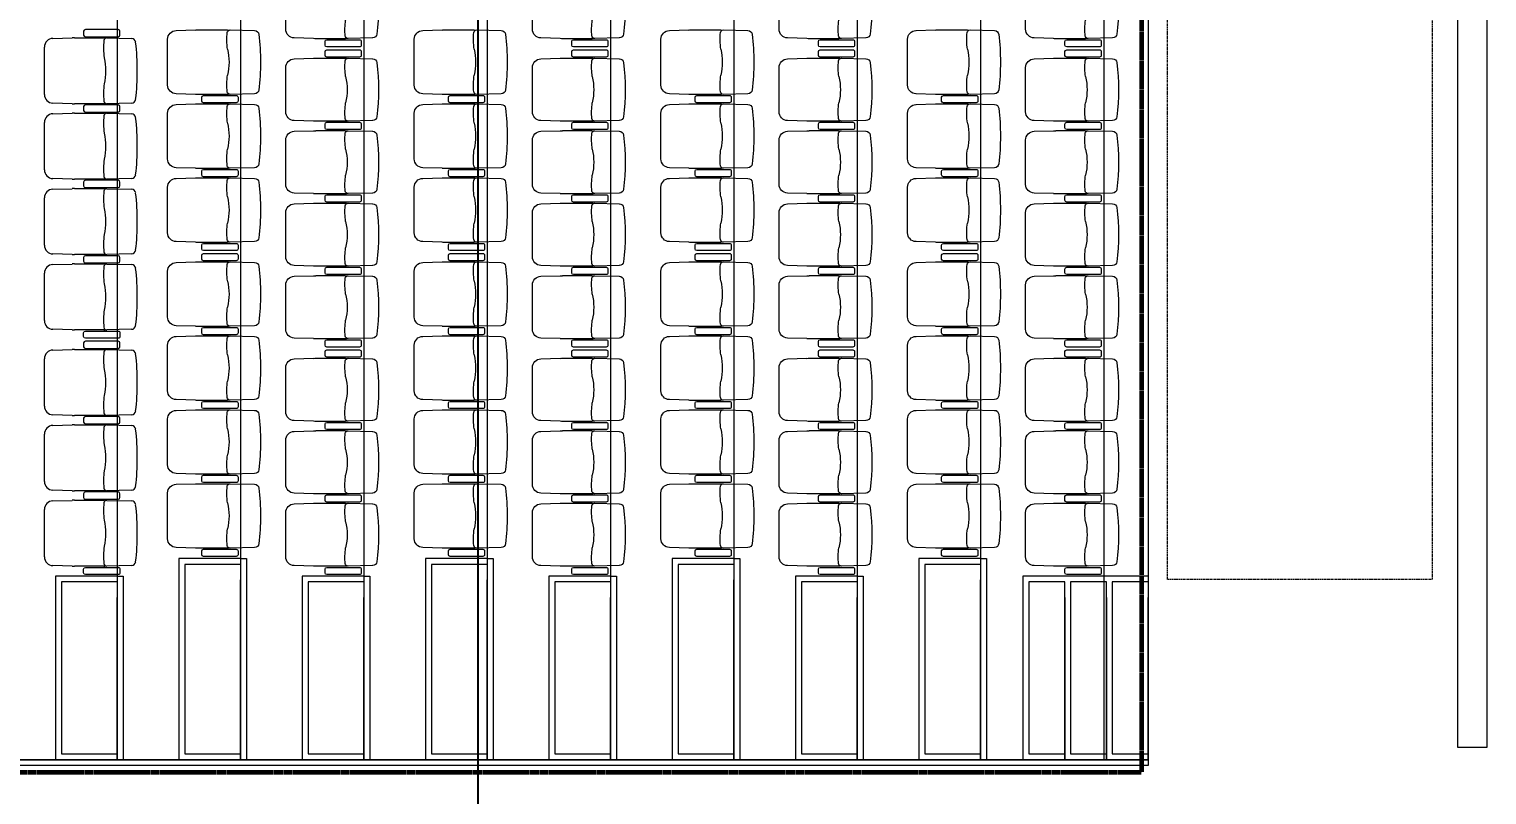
# Model space of a CAD drawing. Header units: millimetres. Extents: x 10569 to 232243, y -25347 to 80743.
# Drawn here: x 65102 to 75149, y 11471 to 16754 of the extents above; entities that cross this region are included whole.
import ezdxf

# ---------------------------------------------------------------- set-up
doc = ezdxf.new("R2010")
doc.units = ezdxf.units.MM
doc.linetypes.add('Dash', pattern=[6, 3, -3])
doc.linetypes.add('Hidden', pattern=[7.14375, 4.7625, -2.38125])
for name, color, linetype, lineweight in [('A-ANNO-DIMS', 211, 'Continuous', 5), ('A-DETL', 90, 'Continuous', 9), ('A-DETL-HDLN', 90, 'Hidden', 9), ('A-WALL', 113, 'Continuous', 20), ('P001', 131, 'Continuous', 9), ('P003', 231, 'Continuous', 9), ('P004', 41, 'Continuous', 9), ('P007', 191, 'Continuous', 9), ('P014', 61, 'Continuous', 9), ('P907', 195, 'Continuous', 9), ('P911', 155, 'Continuous', 9), ('P912', 205, 'Continuous', 9), ('SEATING OPTION A PLAN_20181105_dwg _2_', 8, 'Continuous', 9)]:
    doc.layers.add(name, color=color, linetype=linetype, lineweight=lineweight)
doc.styles.add('Arial_2', font='arial.ttf', dxfattribs={"width": 0.7, "height": 295.05988})
doc.dimstyles.new('Linear_-_1_5mm_Arial', dxfattribs={"dimscale": 304.8, "dimtxt": 300, "dimasz": 0.656168, "dimexe": 0.656168, "dimexo": 0.0625, "dimgap": 0.328084, "dimtad": 1, "dimdec": 0, "dimzin": 0, "dimdsep": 46, "dimtxsty": 'Arial_2', "dimblk1": 'OBLIQUE', "dimblk2": 'OBLIQUE', "dimsah": 1, "dimcen": 0.09, "dimadec": 0, "dimazin": 0, "dimtfac": 1, "dimtdec": 4, "dimtix": 1, "dimtmove": 0, "dimatfit": 3, "dimfxl": 0.656168, "dimfxlon": 1, "dimtvp": 1, "dimtolj": 1, "dimtzin": 0, "dimarcsym": 2})

# ---------------------------------------------------------------- blocks, each defined once
blk = doc.blocks.new('SEATING OPTION A PLAN_20181105_dwg_Hr_ch_CS-01_500-19088042-TENDER DRAFT G_F')
at = {"layer": 'P001', "color": 253}
for p, q in [((-347, 217), (-481, 213)), ((-129, 218), (-331, 218)), ((60, 213), (-108, 217)), ((-539, 153), (-539, -153)), ((-481, -213), (-347, -217)), ((-331, -218), (-129, -218)), ((-108, -217), (60, -213))]:
    blk.add_line(p, q, dxfattribs=at)
for centre, radius, start, end in [((-479, 153), 60, 91.7184, 180), ((-331, -332), 550, 90, 91.7184), ((-129, 178), 40, 71.95, 90), ((-109, 197), 20, 88.7726, 173.5969), ((60, 183), 30, 7.0549, 88.7726), ((278, 154), 409, 173.5969, 188.9692), ((-1423, 0), 1524, 352.9451, 7.0549), ((-526, 0), 410, 347.3196, 12.6804), ((278, -154), 409, 171.0308, 186.4031), ((-479, -153), 60, 180, 268.2816), ((-109, -197), 20, 186.4031, 271.2274), ((60, -183), 30, 271.2274, 352.9451), ((-331, 333), 550, 268.2816, 270), ((-129, -177), 40, 270, 288.05)]:
    blk.add_arc(centre, radius, start, end, dxfattribs=at)
blk = doc.blocks.new('SEATING OPTION A PLAN_20181105_dwg_Hr_ch_CS-01_hiji-19088041-TENDER DRAFT G_F')
at = {"layer": 'P003', "color": 253}
for p, q in [((-268, 13), (-268, -13)), ((-30, 25), (-256, 25)), ((-18, -13), (-18, 13)), ((-256, -25), (-30, -25))]:
    blk.add_line(p, q, dxfattribs=at)
for centre, start, end in [((-256, 13), 90, 180), ((-30, 13), 360, 90), ((-256, -13), 180, 270), ((-30, -13), 270, 0)]:
    blk.add_arc(centre, 12, start, end, dxfattribs=at)
blk = doc.blocks.new('SEATING OPTION A PLAN_20181105_dwg_B$3A57D8191-19088043-TENDER DRAFT G_F')
at = {"layer": 'P001', "color": 253}
for p, q in [((-311, 222), (-445, 218)), ((-93, 223), (-295, 223)), ((96, 218), (-72, 222)), ((-503, 158), (-503, -158)), ((-445, -218), (-311, -222)), ((-295, -222), (-93, -222)), ((-72, -222), (96, -218))]:
    blk.add_line(p, q, dxfattribs=at)
for centre, radius, start, end in [((-443, 158), 60, 91.7184, 180), ((-295, -327), 550, 90, 91.7184), ((352, 157), 447, 173.8758, 188.5782), ((-93, 183), 40, 71.95, 90), ((-73, 202), 20, 88.7726, 173.5969), ((96, 188), 30, 7.0549, 88.7726), ((-1469, 0), 1606, 353.1282, 6.8718), ((-490, 0), 410, 347.3196, 12.6804), ((352, -157), 447, 171.4218, 186.1242), ((-443, -158), 60, 180, 268.2816), ((96, -188), 30, 271.2274, 352.9451), ((-295, 328), 550, 268.2816, 270), ((-73, -202), 20, 186.4031, 271.2274), ((-93, -182), 40, 270, 288.05)]:
    blk.add_arc(centre, radius, start, end, dxfattribs=at)
blk = doc.blocks.new('SEATING OPTION A PLAN_20181105_dwg_Hr_ch_CS-01_hiji-19088044-TENDER DRAFT G_F')
at = {"layer": 'P003', "color": 253}
for p, q in [((-268, 13), (-268, -13)), ((-30, 25), (-256, 25)), ((-18, -13), (-18, 13)), ((-256, -25), (-30, -25))]:
    blk.add_line(p, q, dxfattribs=at)
for centre, start, end in [((-256, 13), 90, 180), ((-30, 13), 360, 90), ((-256, -13), 180, 270), ((-30, -13), 270, 0)]:
    blk.add_arc(centre, 12, start, end, dxfattribs=at)
blk = doc.blocks.new('SEATING OPTION A PLAN_20181105_dwg_B$AE7F12672-19088045-TENDER DRAFT G_F')
at = {"layer": 'P014', "color": 253}
for p, q in [((155166, 171874), (155334, 171878)), ((155355, 171878), (155557, 171878)), ((155573, 171878), (155707, 171874)), ((155765, 171814), (155765, 171487)), ((155334, 171424), (155166, 171427)), ((155557, 171423), (155355, 171423)), ((155707, 171428), (155573, 171424))]:
    blk.add_line(p, q, dxfattribs=at)
for centre, radius, start, end in [((156816, 171651), 1691, 173.3021, 186.6979), ((155166, 171844), 30, 91.2274, 172.9451), ((155335, 171858), 20, 6.4031, 91.2274), ((155355, 171838), 40, 90, 108.05), ((154871, 171810), 487, 351.7803, 5.8686), ((155557, 171328), 550, 88.2816, 90), ((155705, 171814), 60, 0, 88.2816), ((155752, 171651), 410, 167.3196, 192.6804), ((154871, 171491), 487, 354.1314, 8.2197), ((155166, 171457), 30, 187.0549, 268.7726), ((155335, 171444), 20, 268.7726, 353.5969), ((155355, 171463), 40, 251.95, 270), ((155557, 171973), 550, 270, 271.7184), ((155705, 171487), 60, 271.7184, 360)]:
    blk.add_arc(centre, radius, start, end, dxfattribs=at)
blk = doc.blocks.new('SEATING OPTION A PLAN_20181105_dwg _2_-19088040-TENDER DRAFT G_F')
at = {"layer": 'P004', "color": 253, "flags": 128}
for points in [[(7368, 22269), (6943, 22269), (6943, 20882), (7368, 20882), (7368, 22122)], [(9068, 22269), (8643, 22269), (8643, 20882), (9068, 20882), (9068, 22122)], [(10768, 22269), (10343, 22269), (10343, 20882), (10768, 20882), (10768, 22122)], [(12468, 22269), (12043, 22269), (12043, 20882), (12468, 20882), (12468, 22122)], [(6518, 22149), (6093, 22149), (6093, 20882), (6518, 20882), (6518, 22002)], [(8218, 22149), (7793, 22149), (7793, 20882), (8218, 20882), (8218, 22002)], [(9918, 22149), (9493, 22149), (9493, 20882), (9918, 20882), (9918, 22002)], [(11618, 22149), (11193, 22149), (11193, 20882), (11618, 20882), (11618, 22002)], [(13624, 22149), (13336, 22149), (13048, 22149), (12760, 22149), (12760, 20882), (13048, 20882), (13048, 22109)], [(13048, 22002), (13048, 20882), (13336, 20882), (13336, 22109)], [(13336, 22002), (13336, 20882), (13624, 20882), (13624, 22002)]]:
    blk.add_lwpolyline(points, dxfattribs=at)
at = {"layer": 'P007', "color": 253, "flags": 128}
blk.add_lwpolyline([(13624, 36612), (13624, 20882), (-1132, 20882), (-1132, 36612)], dxfattribs=at)
at = {"layer": 'P907', "color": 253}
for p, q in [((6518, 36612), (6518, 20882)), ((7368, 36612), (7368, 20882)), ((8218, 36612), (8218, 20882)), ((9068, 36612), (9068, 20882)), ((9918, 36612), (9918, 20882)), ((10768, 36612), (10768, 20882)), ((11618, 36612), (11618, 20882)), ((12468, 36612), (12468, 20882)), ((13318, 36612), (13318, 20882))]:
    blk.add_line(p, q, dxfattribs=at)
at = {"layer": 'P911', "color": 253, "flags": 128}
for points in [[(7368, 22229), (6983, 22229), (6983, 20922), (7368, 20922), (7368, 22082)], [(7368, 22269), (7408, 22269), (7408, 20882), (7368, 20882), (7368, 22122)], [(9068, 22229), (8683, 22229), (8683, 20922), (9068, 20922), (9068, 22082)], [(9068, 22269), (9108, 22269), (9108, 20882), (9068, 20882), (9068, 22122)], [(10768, 22229), (10383, 22229), (10383, 20922), (10768, 20922), (10768, 22082)], [(10768, 22269), (10808, 22269), (10808, 20882), (10768, 20882), (10768, 22122)], [(12468, 22229), (12083, 22229), (12083, 20922), (12468, 20922), (12468, 22082)], [(12468, 22269), (12508, 22269), (12508, 20882), (12468, 20882), (12468, 22122)], [(6518, 22109), (6133, 22109), (6133, 20922), (6518, 20922), (6518, 21962)], [(6518, 22149), (6558, 22149), (6558, 20882), (6518, 20882), (6518, 22002)], [(8218, 22109), (7833, 22109), (7833, 20922), (8218, 20922), (8218, 21962)], [(8218, 22149), (8258, 22149), (8258, 20882), (8218, 20882), (8218, 22002)], [(9918, 22109), (9533, 22109), (9533, 20922), (9918, 20922), (9918, 21962)], [(9918, 22149), (9958, 22149), (9958, 20882), (9918, 20882), (9918, 22002)], [(11618, 22109), (11233, 22109), (11233, 20922), (11618, 20922), (11618, 21962)], [(11618, 22149), (11658, 22149), (11658, 20882), (11618, 20882), (11618, 22002)], [(13048, 22109), (12800, 22109), (12800, 20922), (13048, 20922), (13048, 21962)], [(13336, 22109), (13088, 22109), (13088, 20922), (13336, 20922), (13336, 21962)], [(13624, 22109), (13376, 22109), (13376, 20922), (13624, 20922), (13624, 21962)]]:
    blk.add_lwpolyline(points, dxfattribs=at)
at = {"layer": 'P912', "color": 253, "flags": 128}
blk.add_lwpolyline([(-1132, 20882), (13624, 20882), (13624, 20842), (-1132, 20842)], close=True, dxfattribs=at)
at = {"extrusion": (0, 0, -1), "zscale": -1, "rotation": 180}
for name, p in [('SEATING OPTION A PLAN_20181105_dwg_Hr_ch_CS-01_500-19088042-TENDER DRAFT G_F', (-8218, 26074)), ('SEATING OPTION A PLAN_20181105_dwg_Hr_ch_CS-01_500-19088042-TENDER DRAFT G_F', (-9918, 26074)), ('SEATING OPTION A PLAN_20181105_dwg_Hr_ch_CS-01_500-19088042-TENDER DRAFT G_F', (-11618, 26074)), ('SEATING OPTION A PLAN_20181105_dwg_Hr_ch_CS-01_500-19088042-TENDER DRAFT G_F', (-13318, 26074)), ('SEATING OPTION A PLAN_20181105_dwg_B$3A57D8191-19088043-TENDER DRAFT G_F', (-7368, 25694)), ('SEATING OPTION A PLAN_20181105_dwg_Hr_ch_CS-01_hiji-19088041-TENDER DRAFT G_F', (-8218, 25824)), ('SEATING OPTION A PLAN_20181105_dwg_B$3A57D8191-19088043-TENDER DRAFT G_F', (-9068, 25694)), ('SEATING OPTION A PLAN_20181105_dwg_Hr_ch_CS-01_hiji-19088041-TENDER DRAFT G_F', (-9918, 25824)), ('SEATING OPTION A PLAN_20181105_dwg_B$3A57D8191-19088043-TENDER DRAFT G_F', (-10768, 25694)), ('SEATING OPTION A PLAN_20181105_dwg_Hr_ch_CS-01_hiji-19088041-TENDER DRAFT G_F', (-11618, 25824)), ('SEATING OPTION A PLAN_20181105_dwg_B$3A57D8191-19088043-TENDER DRAFT G_F', (-12468, 25694)), ('SEATING OPTION A PLAN_20181105_dwg_Hr_ch_CS-01_hiji-19088041-TENDER DRAFT G_F', (-13318, 25824)), ('SEATING OPTION A PLAN_20181105_dwg_Hr_ch_CS-01_500-19088042-TENDER DRAFT G_F', (-8218, 25504)), ('SEATING OPTION A PLAN_20181105_dwg_Hr_ch_CS-01_hiji-19088041-TENDER DRAFT G_F', (-8218, 25754)), ('SEATING OPTION A PLAN_20181105_dwg_Hr_ch_CS-01_500-19088042-TENDER DRAFT G_F', (-9918, 25504)), ('SEATING OPTION A PLAN_20181105_dwg_Hr_ch_CS-01_hiji-19088041-TENDER DRAFT G_F', (-9918, 25754)), ('SEATING OPTION A PLAN_20181105_dwg_Hr_ch_CS-01_500-19088042-TENDER DRAFT G_F', (-11618, 25504)), ('SEATING OPTION A PLAN_20181105_dwg_Hr_ch_CS-01_hiji-19088041-TENDER DRAFT G_F', (-11618, 25754)), ('SEATING OPTION A PLAN_20181105_dwg_Hr_ch_CS-01_500-19088042-TENDER DRAFT G_F', (-13318, 25504)), ('SEATING OPTION A PLAN_20181105_dwg_Hr_ch_CS-01_hiji-19088041-TENDER DRAFT G_F', (-13318, 25754)), ('SEATING OPTION A PLAN_20181105_dwg_Hr_ch_CS-01_hiji-19088041-TENDER DRAFT G_F', (-7368, 25439)), ('SEATING OPTION A PLAN_20181105_dwg_Hr_ch_CS-01_hiji-19088041-TENDER DRAFT G_F', (-9068, 25439)), ('SEATING OPTION A PLAN_20181105_dwg_Hr_ch_CS-01_hiji-19088041-TENDER DRAFT G_F', (-10768, 25439)), ('SEATING OPTION A PLAN_20181105_dwg_Hr_ch_CS-01_hiji-19088041-TENDER DRAFT G_F', (-12468, 25439)), ('SEATING OPTION A PLAN_20181105_dwg_B$3A57D8191-19088043-TENDER DRAFT G_F', (-7368, 25184)), ('SEATING OPTION A PLAN_20181105_dwg_B$3A57D8191-19088043-TENDER DRAFT G_F', (-9068, 25184)), ('SEATING OPTION A PLAN_20181105_dwg_B$3A57D8191-19088043-TENDER DRAFT G_F', (-10768, 25184)), ('SEATING OPTION A PLAN_20181105_dwg_B$3A57D8191-19088043-TENDER DRAFT G_F', (-12468, 25184)), ('SEATING OPTION A PLAN_20181105_dwg_Hr_ch_CS-01_500-19088042-TENDER DRAFT G_F', (-8218, 25004)), ('SEATING OPTION A PLAN_20181105_dwg_Hr_ch_CS-01_hiji-19088041-TENDER DRAFT G_F', (-8218, 25254)), ('SEATING OPTION A PLAN_20181105_dwg_Hr_ch_CS-01_500-19088042-TENDER DRAFT G_F', (-9918, 25004)), ('SEATING OPTION A PLAN_20181105_dwg_Hr_ch_CS-01_hiji-19088041-TENDER DRAFT G_F', (-9918, 25254)), ('SEATING OPTION A PLAN_20181105_dwg_Hr_ch_CS-01_500-19088042-TENDER DRAFT G_F', (-11618, 25004)), ('SEATING OPTION A PLAN_20181105_dwg_Hr_ch_CS-01_hiji-19088041-TENDER DRAFT G_F', (-11618, 25254)), ('SEATING OPTION A PLAN_20181105_dwg_Hr_ch_CS-01_500-19088042-TENDER DRAFT G_F', (-13318, 25004)), ('SEATING OPTION A PLAN_20181105_dwg_Hr_ch_CS-01_hiji-19088041-TENDER DRAFT G_F', (-13318, 25254)), ('SEATING OPTION A PLAN_20181105_dwg_Hr_ch_CS-01_hiji-19088041-TENDER DRAFT G_F', (-7368, 24929)), ('SEATING OPTION A PLAN_20181105_dwg_Hr_ch_CS-01_hiji-19088041-TENDER DRAFT G_F', (-9068, 24929)), ('SEATING OPTION A PLAN_20181105_dwg_Hr_ch_CS-01_hiji-19088041-TENDER DRAFT G_F', (-10768, 24929)), ('SEATING OPTION A PLAN_20181105_dwg_Hr_ch_CS-01_hiji-19088041-TENDER DRAFT G_F', (-12468, 24929)), ('SEATING OPTION A PLAN_20181105_dwg_B$3A57D8191-19088043-TENDER DRAFT G_F', (-7368, 24674)), ('SEATING OPTION A PLAN_20181105_dwg_B$3A57D8191-19088043-TENDER DRAFT G_F', (-9068, 24674)), ('SEATING OPTION A PLAN_20181105_dwg_B$3A57D8191-19088043-TENDER DRAFT G_F', (-10768, 24674)), ('SEATING OPTION A PLAN_20181105_dwg_B$3A57D8191-19088043-TENDER DRAFT G_F', (-12468, 24674)), ('SEATING OPTION A PLAN_20181105_dwg_Hr_ch_CS-01_500-19088042-TENDER DRAFT G_F', (-8218, 24504)), ('SEATING OPTION A PLAN_20181105_dwg_Hr_ch_CS-01_hiji-19088041-TENDER DRAFT G_F', (-8218, 24754)), ('SEATING OPTION A PLAN_20181105_dwg_Hr_ch_CS-01_500-19088042-TENDER DRAFT G_F', (-9918, 24504)), ('SEATING OPTION A PLAN_20181105_dwg_Hr_ch_CS-01_hiji-19088041-TENDER DRAFT G_F', (-9918, 24754)), ('SEATING OPTION A PLAN_20181105_dwg_Hr_ch_CS-01_500-19088042-TENDER DRAFT G_F', (-11618, 24504)), ('SEATING OPTION A PLAN_20181105_dwg_Hr_ch_CS-01_hiji-19088041-TENDER DRAFT G_F', (-11618, 24754)), ('SEATING OPTION A PLAN_20181105_dwg_Hr_ch_CS-01_500-19088042-TENDER DRAFT G_F', (-13318, 24504)), ('SEATING OPTION A PLAN_20181105_dwg_Hr_ch_CS-01_hiji-19088041-TENDER DRAFT G_F', (-13318, 24754)), ('SEATING OPTION A PLAN_20181105_dwg_Hr_ch_CS-01_hiji-19088041-TENDER DRAFT G_F', (-7368, 24419)), ('SEATING OPTION A PLAN_20181105_dwg_Hr_ch_CS-01_hiji-19088041-TENDER DRAFT G_F', (-9068, 24419)), ('SEATING OPTION A PLAN_20181105_dwg_Hr_ch_CS-01_hiji-19088041-TENDER DRAFT G_F', (-10768, 24419)), ('SEATING OPTION A PLAN_20181105_dwg_Hr_ch_CS-01_hiji-19088041-TENDER DRAFT G_F', (-12468, 24419)), ('SEATING OPTION A PLAN_20181105_dwg_B$3A57D8191-19088043-TENDER DRAFT G_F', (-7368, 24094)), ('SEATING OPTION A PLAN_20181105_dwg_Hr_ch_CS-01_hiji-19088041-TENDER DRAFT G_F', (-7368, 24349)), ('SEATING OPTION A PLAN_20181105_dwg_B$3A57D8191-19088043-TENDER DRAFT G_F', (-9068, 24094)), ('SEATING OPTION A PLAN_20181105_dwg_Hr_ch_CS-01_hiji-19088041-TENDER DRAFT G_F', (-9068, 24349)), ('SEATING OPTION A PLAN_20181105_dwg_B$3A57D8191-19088043-TENDER DRAFT G_F', (-10768, 24094)), ('SEATING OPTION A PLAN_20181105_dwg_Hr_ch_CS-01_hiji-19088041-TENDER DRAFT G_F', (-10768, 24349)), ('SEATING OPTION A PLAN_20181105_dwg_B$3A57D8191-19088043-TENDER DRAFT G_F', (-12468, 24094)), ('SEATING OPTION A PLAN_20181105_dwg_Hr_ch_CS-01_hiji-19088041-TENDER DRAFT G_F', (-12468, 24349)), ('SEATING OPTION A PLAN_20181105_dwg_Hr_ch_CS-01_500-19088042-TENDER DRAFT G_F', (-8218, 24004)), ('SEATING OPTION A PLAN_20181105_dwg_Hr_ch_CS-01_hiji-19088041-TENDER DRAFT G_F', (-8218, 24254)), ('SEATING OPTION A PLAN_20181105_dwg_Hr_ch_CS-01_500-19088042-TENDER DRAFT G_F', (-9918, 24004)), ('SEATING OPTION A PLAN_20181105_dwg_Hr_ch_CS-01_hiji-19088041-TENDER DRAFT G_F', (-9918, 24254)), ('SEATING OPTION A PLAN_20181105_dwg_Hr_ch_CS-01_500-19088042-TENDER DRAFT G_F', (-11618, 24004)), ('SEATING OPTION A PLAN_20181105_dwg_Hr_ch_CS-01_hiji-19088041-TENDER DRAFT G_F', (-11618, 24254)), ('SEATING OPTION A PLAN_20181105_dwg_Hr_ch_CS-01_500-19088042-TENDER DRAFT G_F', (-13318, 24004)), ('SEATING OPTION A PLAN_20181105_dwg_Hr_ch_CS-01_hiji-19088041-TENDER DRAFT G_F', (-13318, 24254)), ('SEATING OPTION A PLAN_20181105_dwg_Hr_ch_CS-01_hiji-19088041-TENDER DRAFT G_F', (-6554, 23814)), ('SEATING OPTION A PLAN_20181105_dwg_Hr_ch_CS-01_hiji-19088041-TENDER DRAFT G_F', (-7368, 23839)), ('SEATING OPTION A PLAN_20181105_dwg_Hr_ch_CS-01_hiji-19088041-TENDER DRAFT G_F', (-9068, 23839)), ('SEATING OPTION A PLAN_20181105_dwg_Hr_ch_CS-01_hiji-19088041-TENDER DRAFT G_F', (-10768, 23839)), ('SEATING OPTION A PLAN_20181105_dwg_Hr_ch_CS-01_hiji-19088041-TENDER DRAFT G_F', (-12468, 23839)), ('SEATING OPTION A PLAN_20181105_dwg_B$3A57D8191-19088043-TENDER DRAFT G_F', (-7368, 23584)), ('SEATING OPTION A PLAN_20181105_dwg_Hr_ch_CS-01_hiji-19088041-TENDER DRAFT G_F', (-8218, 23754)), ('SEATING OPTION A PLAN_20181105_dwg_B$3A57D8191-19088043-TENDER DRAFT G_F', (-9068, 23584)), ('SEATING OPTION A PLAN_20181105_dwg_Hr_ch_CS-01_hiji-19088041-TENDER DRAFT G_F', (-9918, 23754)), ('SEATING OPTION A PLAN_20181105_dwg_B$3A57D8191-19088043-TENDER DRAFT G_F', (-10768, 23584)), ('SEATING OPTION A PLAN_20181105_dwg_Hr_ch_CS-01_hiji-19088041-TENDER DRAFT G_F', (-11618, 23754)), ('SEATING OPTION A PLAN_20181105_dwg_B$3A57D8191-19088043-TENDER DRAFT G_F', (-12468, 23584)), ('SEATING OPTION A PLAN_20181105_dwg_Hr_ch_CS-01_hiji-19088041-TENDER DRAFT G_F', (-13318, 23754)), ('SEATING OPTION A PLAN_20181105_dwg_Hr_ch_CS-01_500-19088042-TENDER DRAFT G_F', (-8218, 23434)), ('SEATING OPTION A PLAN_20181105_dwg_Hr_ch_CS-01_hiji-19088041-TENDER DRAFT G_F', (-8218, 23684)), ('SEATING OPTION A PLAN_20181105_dwg_Hr_ch_CS-01_500-19088042-TENDER DRAFT G_F', (-9918, 23434)), ('SEATING OPTION A PLAN_20181105_dwg_Hr_ch_CS-01_hiji-19088041-TENDER DRAFT G_F', (-9918, 23684)), ('SEATING OPTION A PLAN_20181105_dwg_Hr_ch_CS-01_500-19088042-TENDER DRAFT G_F', (-11618, 23434)), ('SEATING OPTION A PLAN_20181105_dwg_Hr_ch_CS-01_hiji-19088041-TENDER DRAFT G_F', (-11618, 23684)), ('SEATING OPTION A PLAN_20181105_dwg_Hr_ch_CS-01_500-19088042-TENDER DRAFT G_F', (-13318, 23434)), ('SEATING OPTION A PLAN_20181105_dwg_Hr_ch_CS-01_hiji-19088041-TENDER DRAFT G_F', (-13318, 23684)), ('SEATING OPTION A PLAN_20181105_dwg_Hr_ch_CS-01_hiji-19088041-TENDER DRAFT G_F', (-7368, 23329)), ('SEATING OPTION A PLAN_20181105_dwg_Hr_ch_CS-01_hiji-19088041-TENDER DRAFT G_F', (-9068, 23329)), ('SEATING OPTION A PLAN_20181105_dwg_Hr_ch_CS-01_hiji-19088041-TENDER DRAFT G_F', (-10768, 23329)), ('SEATING OPTION A PLAN_20181105_dwg_Hr_ch_CS-01_hiji-19088041-TENDER DRAFT G_F', (-12468, 23329)), ('SEATING OPTION A PLAN_20181105_dwg_B$3A57D8191-19088043-TENDER DRAFT G_F', (-7368, 23074)), ('SEATING OPTION A PLAN_20181105_dwg_Hr_ch_CS-01_hiji-19088041-TENDER DRAFT G_F', (-8218, 23184)), ('SEATING OPTION A PLAN_20181105_dwg_B$3A57D8191-19088043-TENDER DRAFT G_F', (-9068, 23074)), ('SEATING OPTION A PLAN_20181105_dwg_Hr_ch_CS-01_hiji-19088041-TENDER DRAFT G_F', (-9918, 23184)), ('SEATING OPTION A PLAN_20181105_dwg_B$3A57D8191-19088043-TENDER DRAFT G_F', (-10768, 23074)), ('SEATING OPTION A PLAN_20181105_dwg_Hr_ch_CS-01_hiji-19088041-TENDER DRAFT G_F', (-11618, 23184)), ('SEATING OPTION A PLAN_20181105_dwg_B$3A57D8191-19088043-TENDER DRAFT G_F', (-12468, 23074)), ('SEATING OPTION A PLAN_20181105_dwg_Hr_ch_CS-01_hiji-19088041-TENDER DRAFT G_F', (-13318, 23184)), ('SEATING OPTION A PLAN_20181105_dwg_Hr_ch_CS-01_500-19088042-TENDER DRAFT G_F', (-8218, 22934)), ('SEATING OPTION A PLAN_20181105_dwg_Hr_ch_CS-01_500-19088042-TENDER DRAFT G_F', (-9918, 22934)), ('SEATING OPTION A PLAN_20181105_dwg_Hr_ch_CS-01_500-19088042-TENDER DRAFT G_F', (-11618, 22934)), ('SEATING OPTION A PLAN_20181105_dwg_Hr_ch_CS-01_500-19088042-TENDER DRAFT G_F', (-13318, 22934)), ('SEATING OPTION A PLAN_20181105_dwg_Hr_ch_CS-01_hiji-19088041-TENDER DRAFT G_F', (-7368, 22819)), ('SEATING OPTION A PLAN_20181105_dwg_Hr_ch_CS-01_hiji-19088041-TENDER DRAFT G_F', (-9068, 22819)), ('SEATING OPTION A PLAN_20181105_dwg_Hr_ch_CS-01_hiji-19088041-TENDER DRAFT G_F', (-10768, 22819)), ('SEATING OPTION A PLAN_20181105_dwg_Hr_ch_CS-01_hiji-19088041-TENDER DRAFT G_F', (-12468, 22819)), ('SEATING OPTION A PLAN_20181105_dwg_B$3A57D8191-19088043-TENDER DRAFT G_F', (-7368, 22564)), ('SEATING OPTION A PLAN_20181105_dwg_Hr_ch_CS-01_hiji-19088041-TENDER DRAFT G_F', (-8218, 22684)), ('SEATING OPTION A PLAN_20181105_dwg_B$3A57D8191-19088043-TENDER DRAFT G_F', (-9068, 22564)), ('SEATING OPTION A PLAN_20181105_dwg_Hr_ch_CS-01_hiji-19088041-TENDER DRAFT G_F', (-9918, 22684)), ('SEATING OPTION A PLAN_20181105_dwg_B$3A57D8191-19088043-TENDER DRAFT G_F', (-10768, 22564)), ('SEATING OPTION A PLAN_20181105_dwg_Hr_ch_CS-01_hiji-19088041-TENDER DRAFT G_F', (-11618, 22684)), ('SEATING OPTION A PLAN_20181105_dwg_B$3A57D8191-19088043-TENDER DRAFT G_F', (-12468, 22564)), ('SEATING OPTION A PLAN_20181105_dwg_Hr_ch_CS-01_hiji-19088041-TENDER DRAFT G_F', (-13318, 22684)), ('SEATING OPTION A PLAN_20181105_dwg_Hr_ch_CS-01_500-19088042-TENDER DRAFT G_F', (-8218, 22434)), ('SEATING OPTION A PLAN_20181105_dwg_Hr_ch_CS-01_500-19088042-TENDER DRAFT G_F', (-9918, 22434)), ('SEATING OPTION A PLAN_20181105_dwg_Hr_ch_CS-01_500-19088042-TENDER DRAFT G_F', (-11618, 22434)), ('SEATING OPTION A PLAN_20181105_dwg_Hr_ch_CS-01_500-19088042-TENDER DRAFT G_F', (-13318, 22434)), ('SEATING OPTION A PLAN_20181105_dwg_Hr_ch_CS-01_hiji-19088041-TENDER DRAFT G_F', (-7368, 22309)), ('SEATING OPTION A PLAN_20181105_dwg_Hr_ch_CS-01_hiji-19088041-TENDER DRAFT G_F', (-9068, 22309)), ('SEATING OPTION A PLAN_20181105_dwg_Hr_ch_CS-01_hiji-19088041-TENDER DRAFT G_F', (-10768, 22309)), ('SEATING OPTION A PLAN_20181105_dwg_Hr_ch_CS-01_hiji-19088041-TENDER DRAFT G_F', (-12468, 22309)), ('SEATING OPTION A PLAN_20181105_dwg_Hr_ch_CS-01_hiji-19088041-TENDER DRAFT G_F', (-6554, 22184)), ('SEATING OPTION A PLAN_20181105_dwg_Hr_ch_CS-01_hiji-19088041-TENDER DRAFT G_F', (-8218, 22184)), ('SEATING OPTION A PLAN_20181105_dwg_Hr_ch_CS-01_hiji-19088041-TENDER DRAFT G_F', (-9918, 22184)), ('SEATING OPTION A PLAN_20181105_dwg_Hr_ch_CS-01_hiji-19088041-TENDER DRAFT G_F', (-11618, 22184)), ('SEATING OPTION A PLAN_20181105_dwg_Hr_ch_CS-01_hiji-19088041-TENDER DRAFT G_F', (-13318, 22184))]:
    blk.add_blockref(name, p, dxfattribs=at)
at = {"rotation": 180}
for p in [(161781, 197285), (161781, 196765), (161781, 196245), (161781, 195725), (161781, 195135), (161781, 194615), (161781, 194095)]:
    blk.add_blockref('SEATING OPTION A PLAN_20181105_dwg_B$AE7F12672-19088045-TENDER DRAFT G_F', p, dxfattribs=at)
for p in [(6554, 25894), (6554, 25374), (6554, 24854), (6554, 24334), (6554, 23744), (6554, 23224), (6554, 22704)]:
    blk.add_blockref('SEATING OPTION A PLAN_20181105_dwg_Hr_ch_CS-01_hiji-19088044-TENDER DRAFT G_F', p)
blk = doc.blocks.new('_Oblique')
at = {"color": 0, "linetype": 'ByBlock', "lineweight": -2}
blk.add_line((-0.5, -0.5), (0.5, 0.5), dxfattribs=at)
blk = doc.blocks.new('DIMBLOCK179-TENDER DRAFT G_F')
at = {"layer": 'A-ANNO-DIMS', "color": 0, "lineweight": -2, "transparency": 16777216}
for p, q in [((68376, 29867), (67995, 29867)), ((68195, 29867), (68195, 9597)), ((68376, 9597), (67995, 9597))]:
    blk.add_line(p, q, dxfattribs=at)
at = {"layer": 'Defpoints', "color": 0, "transparency": 16777216}
for p in [(68395, 29867), (68195, 9597), (68395, 9597)]:
    blk.add_point(p, dxfattribs=at)
at = {"layer": 'A-ANNO-DIMS', "color": 0, "lineweight": -2, "transparency": 16777216, "xscale": 200, "yscale": 200, "zscale": 200}
for p, rotation in [((68195, 29867), 90), ((68195, 9597), 270)]:
    blk.add_blockref('_Oblique', p, dxfattribs=dict(at, rotation=rotation))
at = {"layer": 'A-ANNO-DIMS', "color": 0, "transparency": 16777216, "insert": (67944, 19732), "char_height": 295.1, "width": 941.54, "attachment_point": 5, "rotation": 90, "style": 'Arial_2'}
blk.add_mtext('\\A1;20270', dxfattribs=at)

msp = doc.modelspace()

# ---------------------------------------------------------------- linework, layer by layer
at = {"layer": 'A-DETL', "linetype": 'Hidden', "lineweight": 60}
for p in [(72769.10347, 27837.48546), (41679.42736, 11627.48541)]:
    msp.add_line(p, (72769.10347, 11627.48541), dxfattribs=at)
at = {"layer": 'A-DETL-HDLN', "linetype": 'Dash'}
for p, q in [((72949.10347, 12957.48547), (72949.10347, 26511.17857)), ((74772.25064, 26511.17857), (74772.25064, 12957.48547)), ((74772.25064, 12957.48547), (72949.10347, 12957.48547))]:
    msp.add_line(p, q, dxfattribs=at)
at = {"layer": 'A-WALL'}
for p, q in [((74949.293, 11797.48546), (74949.293, 27667.48546)), ((75149.293, 27667.48546), (75149.293, 11797.48546)), ((75149.293, 11797.48546), (74949.293, 11797.48546))]:
    msp.add_line(p, q, dxfattribs=at)

# ---------------------------------------------------------------- block references
at = {"layer": 'SEATING OPTION A PLAN_20181105_dwg _2_', "color": 53, "lineweight": 40}
msp.add_blockref('SEATING OPTION A PLAN_20181105_dwg _2_-19088040-TENDER DRAFT G_F', (59191.5567, -9168.19575), dxfattribs=at)

# ---------------------------------------------------------------- dimensions: what is measured, and where the dimension line sits
at = {"layer": 'A-ANNO-DIMS'}
dim = msp.add_linear_dim(base=(68194.89734, 9597.48558), p1=(68394.89734, 29867.48546), p2=(68394.89734, 9597.48558), angle=90, dimstyle='Linear_-_1_5mm_Arial', override={"dimpost": '<>', "dimfxl": 20269.999876}, dxfattribs=at)
dim.commit()
dim.dimension.update_dxf_attribs({"geometry": 'DIMBLOCK179-TENDER DRAFT G_F', "text_midpoint": (67944.24774, 19732.48552)})

doc.saveas('drawing.dxf')
